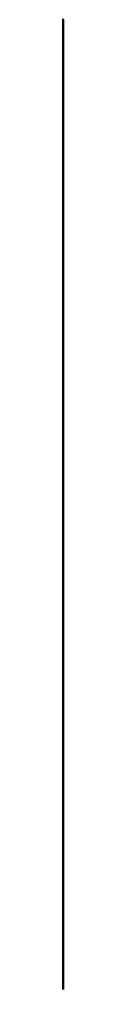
# Model space of a CAD drawing. Header units: millimetres. Extents: x 0 to 0, y 250 to 2250.
import ezdxf

# ---------------------------------------------------------------- set-up
doc = ezdxf.new("R2010")
doc.units = ezdxf.units.MM
doc.layers.add('Default', color=7, linetype='Continuous', lineweight=50, true_color=0x000000)

msp = doc.modelspace()

# ---------------------------------------------------------------- linework, layer by layer
at = {"layer": 'Default', "color": 254, "true_color": 0xadd8e6, "transparency": 33554687}
msp.add_polyline3d([(0, 250, 0), (0, 250, 2000), (0, 2250, 2000), (0, 2250, 0)], close=True, dxfattribs=at)

doc.saveas('drawing.dxf')
